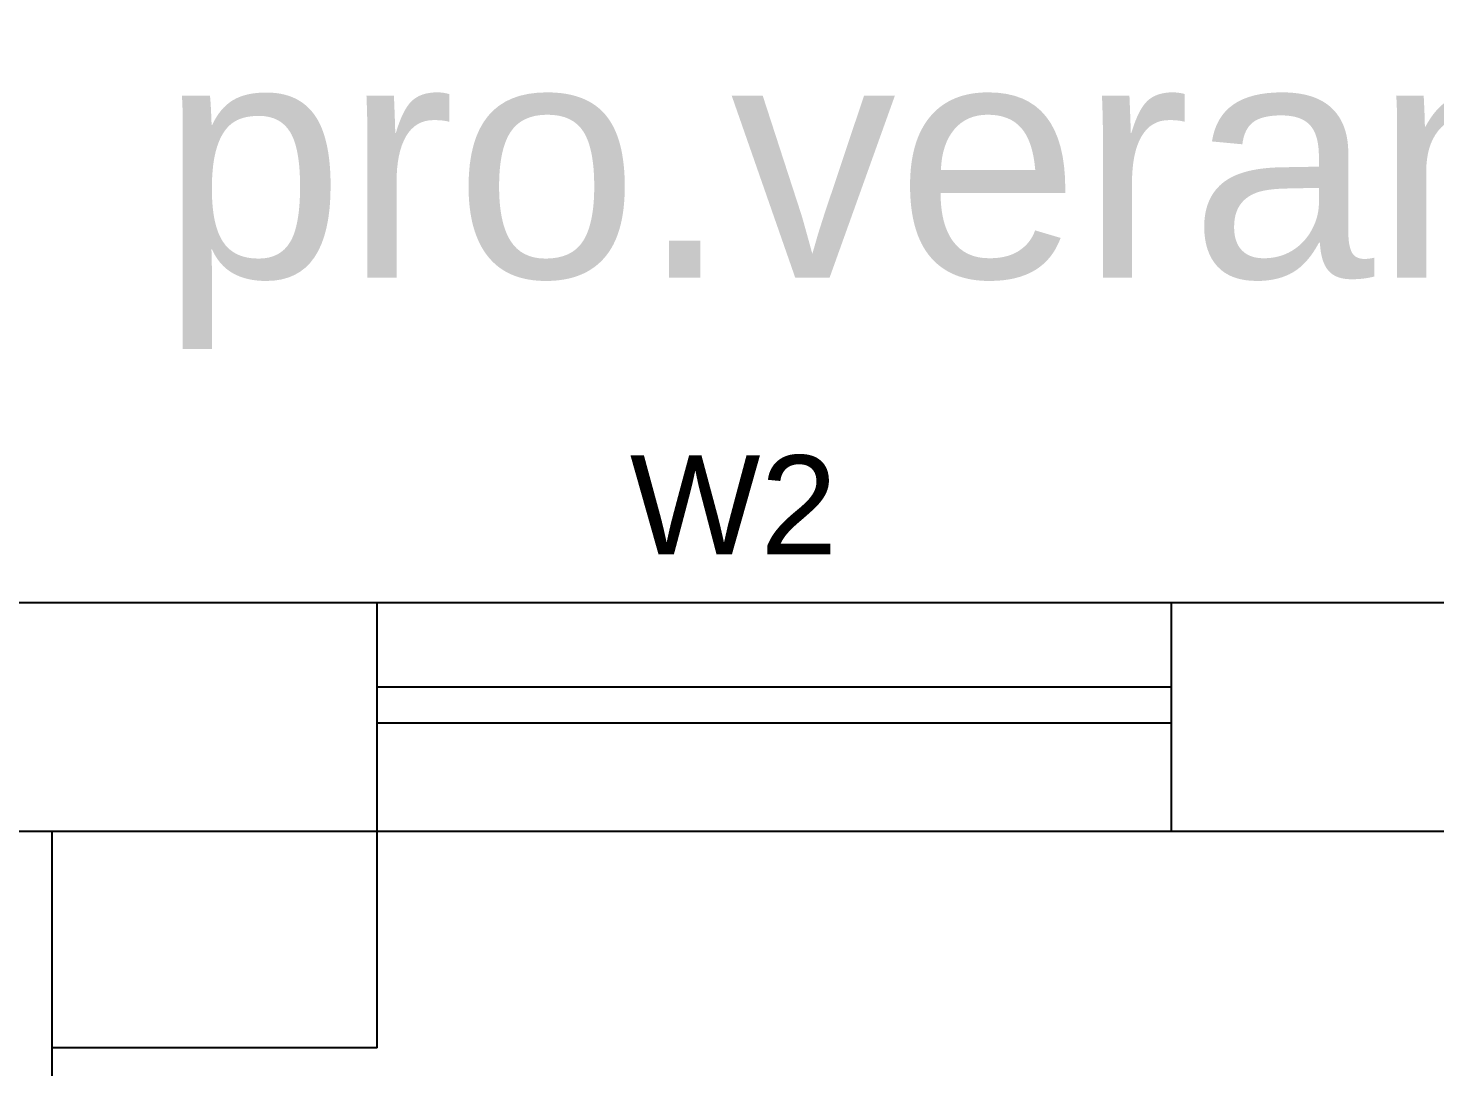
# Model space of a CAD drawing. Header units: millimetres. Extents: x 14 to 406, y 10 to 287.
# Drawn here: x 327.392 to 332.34, y 142.568 to 146.222 of the extents above; entities that cross this region are included whole.
import ezdxf

# ---------------------------------------------------------------- set-up
doc = ezdxf.new("R2010")
doc.units = ezdxf.units.MM
doc.header["$MEASUREMENT"] = 0
doc.layers.get('0').update_dxf_attribs({"linetype": 'CONTINUOUS'})
doc.styles.add('Swis721CnBT$001H0', font='')
doc.styles.get('Swis721CnBT$001H0').set_extended_font_data('Swis721CnBT')

msp = doc.modelspace()

# ---------------------------------------------------------------- linework, layer by layer
at = {"color": 0, "linetype": 'Continuous', "lineweight": 25, "true_color": 0x000007}
for p, q in [((327.3072, 144.2014), (327.5612, 144.2014)), ((327.5612, 144.2014), (328.4079, 144.2014)), ((328.6195, 143.3971), (328.6195, 144.2014)), ((328.6195, 143.3971), (328.6195, 144.2014)), ((331.0325, 144.2014), (332.0485, 144.2014)), ((331.4135, 143.3971), (331.4135, 144.2014)), ((328.6195, 143.9051), (331.4135, 143.9051)), ((328.6195, 143.7781), (331.4135, 143.7781)), ((326.7569, 143.3971), (327.5612, 143.3971)), ((327.4765, 130.9934), (327.4765, 143.3971)), ((327.5612, 143.3971), (328.4079, 143.3971)), ((328.6195, 142.6351), (328.6195, 143.3971)), ((328.6195, 142.6351), (327.4765, 142.6351))]:
    msp.add_line(p, q, dxfattribs=at)
for points in [[(327.3072, 130.9934), (327.3072, 116.9811), (309.6965, 116.9811), (309.6965, 144.2014), (332.0485, 144.2014), (334.8425, 144.2014)], [(328.4079, 143.3971), (332.0485, 143.3971), (334.8425, 143.3971)]]:
    msp.add_lwpolyline(points, dxfattribs=at)

# ---------------------------------------------------------------- texts
at = {"color": 0, "true_color": 0x000007, "style": 'Swis721CnBT$001H0'}
for s, height, p in [('pro.verandah', 0.833118, (327.8575, 145.3444)), ('W2', 0.34833, (329.5085, 144.3708))]:
    msp.add_text(s, height=height, dxfattribs=at).set_placement(p)

doc.saveas('drawing.dxf')
